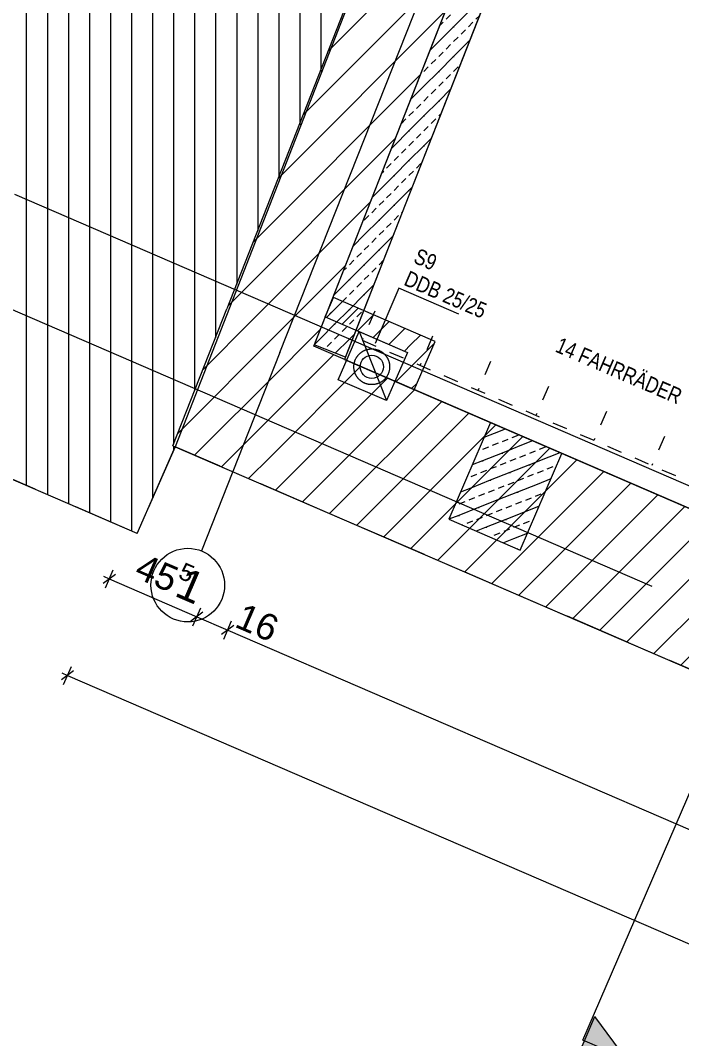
# Model space of a CAD drawing. Header units: millimetres. Extents: x 12535256 to 12566104, y 356204449 to 356234587.
# Drawn here: x 12538370 to 12541513, y 356211171 to 356216012 of the extents above; entities that cross this region are included whole.
import ezdxf
from ezdxf.enums import TextEntityAlignment as Align

# ---------------------------------------------------------------- set-up
doc = ezdxf.new("R2010")
doc.units = ezdxf.units.MM
doc.header["$MEASUREMENT"] = 0
doc.set_wipeout_variables(frame=1)
for name, pattern in [('Dashed', [211.666667, 105.833333, -105.833333]), ('Dashed Long', [529.166651, 317.499995, -211.666656]), ('Dashed Small', [141.111111, 70.555556, -70.555556]), ('Dot & Dashed', [6702.78, 3527.78, -1763.89, 0, -1411.11]), ('fein_strichliert', [4000, 1000, -2000, 1000, 0]), ('Wipeout_Contour', [1000, 0, -1000])]:
    doc.linetypes.add(name, pattern=pattern)
for name, color, linetype in [('New_010 Aussenwände', 7, 'Continuous'), ('New_035 Decken', 7, 'Continuous'), ('New_080 Raumdefinitionen', 7, 'Continuous'), ('New_110 Bemassungen Ausführung', 7, 'Continuous'), ('New_255 Plangrafiken', 7, 'Continuous'), ('New_290 Raster _ Achsen', 7, 'Continuous'), ('New_Archicad Door Markers', 7, 'Continuous'), ('New_Archicad Doors', 7, 'Continuous')]:
    doc.layers.add(name, color=color, linetype=linetype)
for name, color, linetype, lineweight in [('New_010 Aussenwände_Pen_No__1', 7, 'Continuous', 13), ('New_010 Aussenwände_Pen_No__96', 8, 'Continuous', 13), ('New_035 Decken_Pen_No__1', 7, 'Continuous', 13), ('New_110 Bemassungen Ausführung_Pen_No__1', 7, 'Continuous', 13), ('New_160 Beschriftungen Ausführung_Pen_No__1', 7, 'Continuous', 13), ('New_160 Beschriftungen Ausführung_Pen_No__39', 8, 'Continuous', 13), ('New_255 Plangrafiken_Pen_No__1', 7, 'Continuous', 13), ('New_255 Plangrafiken_Pen_No__21', 1, 'Continuous', 13), ('New_255 Plangrafiken_Pen_No__39', 8, 'Continuous', 13), ('New_290 Raster _ Achsen_Pen_No__1', 7, 'Continuous', 13), ('New_290 Raster _ Achsen_Pen_No__108', 7, 'Continuous', 13), ('New_Archicad Door Markers_Pen_No__1', 7, 'Continuous', 13), ('New_Archicad Door Markers_Pen_No__7', 7, 'Continuous', 70), ('New_Archicad Doors_Pen_No__1', 7, 'Continuous', 13), ('New_HKLS1_Pen_No__21', 1, 'Continuous', 13)]:
    doc.layers.add(name, color=color, linetype=linetype, lineweight=lineweight)
doc.styles.add('GENERATED_STYLE_1', font='arial.ttf')
doc.styles.add('GENERATED_STYLE_2', font='arial.ttf', dxfattribs={"width": 0.8})
doc.dimstyles.new('GENERATED_STYLE__1', dxfattribs={"dimtxt": 125, "dimasz": 47.5, "dimexe": 0.18, "dimexo": 2, "dimgap": 0, "dimtad": 1, "dimlfac": 0.001, "dimzin": 0, "dimdsep": 46, "dimtxsty": 'GENERATED_STYLE_1', "dimblk": 'ARROWHEAD_2', "dimblk1": 'ARROWHEAD_2', "dimblk2": 'ARROWHEAD_2', "dimcen": 0.09, "dimclrd": 7, "dimclre": 7, "dimclrt": 7, "dimadec": 0, "dimazin": 0, "dimtfac": 1, "dimtdec": 4, "dimtmove": 0, "dimatfit": 3, "dimfxl": 1, "dimtolj": 1, "dimtzin": 0, "dimarcsym": 0})
pattern_1 = [(45, (12240439.16, 356160438.36), (-91.92388, 91.92388), [])]
pattern_2 = [(45, (12240439.16, 356160438.36), (-63.639609, 63.639609), [])]
pattern_3 = [(45, (12240439.16, 356160438.356), (-53.033009, 53.033009), [])]

# ---------------------------------------------------------------- blocks, each defined once
blk = doc.blocks.new('*X23', base_point=(12240439.2, 356160438.4))
at = {"layer": 'New_255 Plangrafiken_Pen_No__39', "color": 8, "linetype": 'Continuous', "lineweight": 13}
for p, q in [((12538398.2, 356216183.6), (12538398.2, 356215933.6)), ((12538398.2, 356216183.6), (12538398.2, 356215933.6)), ((12538498.2, 356216183.6), (12538498.2, 356215933.6)), ((12538498.2, 356216183.6), (12538498.2, 356215933.6)), ((12538598.2, 356216183.6), (12538598.2, 356215933.6)), ((12538598.2, 356216183.6), (12538598.2, 356215933.6)), ((12538698.2, 356216183.6), (12538698.2, 356215933.6)), ((12538698.2, 356216183.6), (12538698.2, 356215933.6)), ((12538798.2, 356216183.6), (12538798.2, 356215933.6)), ((12538798.2, 356216183.6), (12538798.2, 356215933.6)), ((12538898.2, 356216183.6), (12538898.2, 356215933.6)), ((12538898.2, 356216183.6), (12538898.2, 356215933.6)), ((12538998.2, 356216183.6), (12538998.2, 356215933.6)), ((12538998.2, 356216183.6), (12538998.2, 356215933.6)), ((12539098.2, 356216183.6), (12539098.2, 356215933.6)), ((12539098.2, 356216183.6), (12539098.2, 356215933.6)), ((12539198.2, 356216183.6), (12539198.2, 356215933.6)), ((12539198.2, 356216183.6), (12539198.2, 356215933.6)), ((12539298.2, 356216183.6), (12539298.2, 356215933.6)), ((12539298.2, 356216183.6), (12539298.2, 356215933.6)), ((12539398.2, 356216183.6), (12539398.2, 356215933.6)), ((12539398.2, 356216183.6), (12539398.2, 356215933.6)), ((12539498.2, 356216183.6), (12539498.2, 356215933.6)), ((12539498.2, 356216183.6), (12539498.2, 356215933.6)), ((12539598.2, 356216183.6), (12539598.2, 356215933.6)), ((12539598.2, 356216183.6), (12539598.2, 356215933.6)), ((12539698.2, 356216183.6), (12539698.2, 356215933.6)), ((12539698.2, 356216183.6), (12539698.2, 356215933.6)), ((12539798.2, 356216183.6), (12539798.2, 356215933.6)), ((12539798.2, 356216183.6), (12539798.2, 356215933.6)), ((12538398.2, 356215933.6), (12538398.2, 356215683.6)), ((12538398.2, 356215933.6), (12538398.2, 356215683.6)), ((12538498.2, 356215933.6), (12538498.2, 356215683.6)), ((12538498.2, 356215933.6), (12538498.2, 356215683.6)), ((12538598.2, 356215933.6), (12538598.2, 356215683.6)), ((12538598.2, 356215933.6), (12538598.2, 356215683.6)), ((12538698.2, 356215933.6), (12538698.2, 356215683.6)), ((12538698.2, 356215933.6), (12538698.2, 356215683.6)), ((12538798.2, 356215933.6), (12538798.2, 356215683.6)), ((12538798.2, 356215933.6), (12538798.2, 356215683.6)), ((12538898.2, 356215933.6), (12538898.2, 356215683.6)), ((12538898.2, 356215933.6), (12538898.2, 356215683.6)), ((12538998.2, 356215933.6), (12538998.2, 356215683.6)), ((12538998.2, 356215933.6), (12538998.2, 356215683.6)), ((12539098.2, 356215933.6), (12539098.2, 356215683.6)), ((12539098.2, 356215933.6), (12539098.2, 356215683.6)), ((12539198.2, 356215933.6), (12539198.2, 356215683.6)), ((12539198.2, 356215933.6), (12539198.2, 356215683.6)), ((12539298.2, 356215933.6), (12539298.2, 356215683.6)), ((12539298.2, 356215933.6), (12539298.2, 356215683.6)), ((12539398.2, 356215933.6), (12539398.2, 356215683.6)), ((12539398.2, 356215933.6), (12539398.2, 356215683.6)), ((12539498.2, 356215933.6), (12539498.2, 356215683.6)), ((12539498.2, 356215933.6), (12539498.2, 356215683.6)), ((12539598.2, 356215933.6), (12539598.2, 356215683.6)), ((12539598.2, 356215933.6), (12539598.2, 356215683.6)), ((12539698.2, 356215933.6), (12539698.2, 356215683.6)), ((12539698.2, 356215933.6), (12539698.2, 356215683.6)), ((12539798.2, 356215933.6), (12539798.2, 356215768.6)), ((12539798.2, 356215933.6), (12539798.2, 356215768.6)), ((12538398.2, 356215683.6), (12538398.2, 356215433.6)), ((12538398.2, 356215683.6), (12538398.2, 356215433.6)), ((12538498.2, 356215683.6), (12538498.2, 356215433.6)), ((12538498.2, 356215683.6), (12538498.2, 356215433.6)), ((12538598.2, 356215683.6), (12538598.2, 356215433.6)), ((12538598.2, 356215683.6), (12538598.2, 356215433.6)), ((12538698.2, 356215683.6), (12538698.2, 356215433.6)), ((12538698.2, 356215683.6), (12538698.2, 356215433.6)), ((12538798.2, 356215683.6), (12538798.2, 356215433.6)), ((12538798.2, 356215683.6), (12538798.2, 356215433.6)), ((12538898.2, 356215683.6), (12538898.2, 356215433.6)), ((12538898.2, 356215683.6), (12538898.2, 356215433.6)), ((12538998.2, 356215683.6), (12538998.2, 356215433.6)), ((12538998.2, 356215683.6), (12538998.2, 356215433.6)), ((12539098.2, 356215683.6), (12539098.2, 356215433.6)), ((12539098.2, 356215683.6), (12539098.2, 356215433.6)), ((12539198.2, 356215683.6), (12539198.2, 356215433.6)), ((12539198.2, 356215683.6), (12539198.2, 356215433.6)), ((12539298.2, 356215683.6), (12539298.2, 356215433.6)), ((12539298.2, 356215683.6), (12539298.2, 356215433.6)), ((12539398.2, 356215683.6), (12539398.2, 356215433.6)), ((12539398.2, 356215683.6), (12539398.2, 356215433.6)), ((12539498.2, 356215683.6), (12539498.2, 356215433.6)), ((12539498.2, 356215683.6), (12539498.2, 356215433.6)), ((12539598.2, 356215683.6), (12539598.2, 356215433.6)), ((12539598.2, 356215683.6), (12539598.2, 356215433.6)), ((12539698.2, 356215683.6), (12539698.2, 356215515.6)), ((12539698.2, 356215683.6), (12539698.2, 356215515.6)), ((12538398.2, 356215433.6), (12538398.2, 356215183.6)), ((12538398.2, 356215433.6), (12538398.2, 356215183.6)), ((12538498.2, 356215433.6), (12538498.2, 356215183.6)), ((12538498.2, 356215433.6), (12538498.2, 356215183.6)), ((12538598.2, 356215433.6), (12538598.2, 356215183.6)), ((12538598.2, 356215433.6), (12538598.2, 356215183.6)), ((12538698.2, 356215433.6), (12538698.2, 356215183.6)), ((12538698.2, 356215433.6), (12538698.2, 356215183.6)), ((12538798.2, 356215433.6), (12538798.2, 356215183.6)), ((12538798.2, 356215433.6), (12538798.2, 356215183.6)), ((12538898.2, 356215433.6), (12538898.2, 356215183.6)), ((12538898.2, 356215433.6), (12538898.2, 356215183.6)), ((12538998.2, 356215433.6), (12538998.2, 356215183.6)), ((12538998.2, 356215433.6), (12538998.2, 356215183.6)), ((12539098.2, 356215433.6), (12539098.2, 356215183.6)), ((12539098.2, 356215433.6), (12539098.2, 356215183.6)), ((12539198.2, 356215433.6), (12539198.2, 356215183.6)), ((12539198.2, 356215433.6), (12539198.2, 356215183.6)), ((12539298.2, 356215433.6), (12539298.2, 356215183.6)), ((12539298.2, 356215433.6), (12539298.2, 356215183.6)), ((12539398.2, 356215433.6), (12539398.2, 356215183.6)), ((12539398.2, 356215433.6), (12539398.2, 356215183.6)), ((12539498.2, 356215433.6), (12539498.2, 356215183.6)), ((12539498.2, 356215433.6), (12539498.2, 356215183.6)), ((12539598.2, 356215433.6), (12539598.2, 356215262.5)), ((12539598.2, 356215433.6), (12539598.2, 356215262.5)), ((12538398.2, 356215183.6), (12538398.2, 356214933.6)), ((12538398.2, 356215183.6), (12538398.2, 356214933.6)), ((12538498.2, 356215183.6), (12538498.2, 356214933.6)), ((12538498.2, 356215183.6), (12538498.2, 356214933.6)), ((12538598.2, 356215183.6), (12538598.2, 356214933.6)), ((12538598.2, 356215183.6), (12538598.2, 356214933.6)), ((12538698.2, 356215183.6), (12538698.2, 356214933.6)), ((12538698.2, 356215183.6), (12538698.2, 356214933.6)), ((12538798.2, 356215183.6), (12538798.2, 356214933.6)), ((12538798.2, 356215183.6), (12538798.2, 356214933.6)), ((12538898.2, 356215183.6), (12538898.2, 356214933.6)), ((12538898.2, 356215183.6), (12538898.2, 356214933.6)), ((12538998.2, 356215183.6), (12538998.2, 356214933.6)), ((12538998.2, 356215183.6), (12538998.2, 356214933.6)), ((12539098.2, 356215183.6), (12539098.2, 356214933.6)), ((12539098.2, 356215183.6), (12539098.2, 356214933.6)), ((12539198.2, 356215183.6), (12539198.2, 356214933.6)), ((12539198.2, 356215183.6), (12539198.2, 356214933.6)), ((12539298.2, 356215183.6), (12539298.2, 356214933.6)), ((12539298.2, 356215183.6), (12539298.2, 356214933.6)), ((12539398.2, 356215183.6), (12539398.2, 356214933.6)), ((12539398.2, 356215183.6), (12539398.2, 356214933.6)), ((12539498.2, 356215183.6), (12539498.2, 356215009.5)), ((12539498.2, 356215183.6), (12539498.2, 356215009.5)), ((12538398.2, 356214933.6), (12538398.2, 356214683.6)), ((12538398.2, 356214933.6), (12538398.2, 356214683.6)), ((12538498.2, 356214933.6), (12538498.2, 356214683.6)), ((12538498.2, 356214933.6), (12538498.2, 356214683.6)), ((12538598.2, 356214933.6), (12538598.2, 356214683.6)), ((12538598.2, 356214933.6), (12538598.2, 356214683.6)), ((12538698.2, 356214933.6), (12538698.2, 356214683.6)), ((12538698.2, 356214933.6), (12538698.2, 356214683.6)), ((12538798.2, 356214933.6), (12538798.2, 356214683.6)), ((12538798.2, 356214933.6), (12538798.2, 356214683.6)), ((12538898.2, 356214933.6), (12538898.2, 356214683.6)), ((12538898.2, 356214933.6), (12538898.2, 356214683.6)), ((12538998.2, 356214933.6), (12538998.2, 356214683.6)), ((12538998.2, 356214933.6), (12538998.2, 356214683.6)), ((12539098.2, 356214933.6), (12539098.2, 356214683.6)), ((12539098.2, 356214933.6), (12539098.2, 356214683.6)), ((12539198.2, 356214933.6), (12539198.2, 356214683.6)), ((12539198.2, 356214933.6), (12539198.2, 356214683.6)), ((12539298.2, 356214933.6), (12539298.2, 356214683.6)), ((12539298.2, 356214933.6), (12539298.2, 356214683.6)), ((12539398.2, 356214933.6), (12539398.2, 356214756.4)), ((12539398.2, 356214933.6), (12539398.2, 356214756.4)), ((12538398.2, 356214683.6), (12538398.2, 356214433.6)), ((12538398.2, 356214683.6), (12538398.2, 356214433.6)), ((12538498.2, 356214683.6), (12538498.2, 356214433.6)), ((12538498.2, 356214683.6), (12538498.2, 356214433.6)), ((12538598.2, 356214683.6), (12538598.2, 356214433.6)), ((12538598.2, 356214683.6), (12538598.2, 356214433.6)), ((12538698.2, 356214683.6), (12538698.2, 356214433.6)), ((12538698.2, 356214683.6), (12538698.2, 356214433.6)), ((12538798.2, 356214683.6), (12538798.2, 356214433.6)), ((12538798.2, 356214683.6), (12538798.2, 356214433.6)), ((12538898.2, 356214683.6), (12538898.2, 356214433.6)), ((12538898.2, 356214683.6), (12538898.2, 356214433.6)), ((12538998.2, 356214683.6), (12538998.2, 356214433.6)), ((12538998.2, 356214683.6), (12538998.2, 356214433.6)), ((12539098.2, 356214683.6), (12539098.2, 356214433.6)), ((12539098.2, 356214683.6), (12539098.2, 356214433.6)), ((12539198.2, 356214683.6), (12539198.2, 356214433.6)), ((12539198.2, 356214683.6), (12539198.2, 356214433.6)), ((12539298.2, 356214683.6), (12539298.2, 356214503.4)), ((12539298.2, 356214683.6), (12539298.2, 356214503.4)), ((12538398.2, 356214433.6), (12538398.2, 356214183.6)), ((12538398.2, 356214433.6), (12538398.2, 356214183.6)), ((12538498.2, 356214433.6), (12538498.2, 356214183.6)), ((12538498.2, 356214433.6), (12538498.2, 356214183.6)), ((12538598.2, 356214433.6), (12538598.2, 356214183.6)), ((12538598.2, 356214433.6), (12538598.2, 356214183.6)), ((12538698.2, 356214433.6), (12538698.2, 356214183.6)), ((12538698.2, 356214433.6), (12538698.2, 356214183.6)), ((12538798.2, 356214433.6), (12538798.2, 356214183.6)), ((12538798.2, 356214433.6), (12538798.2, 356214183.6)), ((12538898.2, 356214433.6), (12538898.2, 356214183.6)), ((12538898.2, 356214433.6), (12538898.2, 356214183.6)), ((12538998.2, 356214433.6), (12538998.2, 356214183.6)), ((12538998.2, 356214433.6), (12538998.2, 356214183.6)), ((12539098.2, 356214433.6), (12539098.2, 356214183.6)), ((12539098.2, 356214433.6), (12539098.2, 356214183.6)), ((12539198.2, 356214433.6), (12539198.2, 356214250.3)), ((12539198.2, 356214433.6), (12539198.2, 356214250.3)), ((12538398.2, 356214183.6), (12538398.2, 356213933.6)), ((12538398.2, 356214183.6), (12538398.2, 356213933.6)), ((12538498.2, 356214183.6), (12538498.2, 356213933.6)), ((12538498.2, 356214183.6), (12538498.2, 356213933.6)), ((12538598.2, 356214183.6), (12538598.2, 356213933.6)), ((12538598.2, 356214183.6), (12538598.2, 356213933.6)), ((12538698.2, 356214183.6), (12538698.2, 356213933.6)), ((12538698.2, 356214183.6), (12538698.2, 356213933.6)), ((12538798.2, 356214183.6), (12538798.2, 356213933.6)), ((12538798.2, 356214183.6), (12538798.2, 356213933.6)), ((12538898.2, 356214183.6), (12538898.2, 356213933.6)), ((12538898.2, 356214183.6), (12538898.2, 356213933.6)), ((12538998.2, 356214183.6), (12538998.2, 356213933.6)), ((12538998.2, 356214183.6), (12538998.2, 356213933.6)), ((12539098.2, 356214183.6), (12539098.2, 356213997.3)), ((12539098.2, 356214183.6), (12539098.2, 356213997.3)), ((12539098.2, 356213987.8), (12539098.2, 356213968.5)), ((12539098.2, 356213987.8), (12539098.2, 356213968.5)), ((12538398.2, 356213933.6), (12538398.2, 356213800.3)), ((12538398.2, 356213933.6), (12538398.2, 356213800.3)), ((12538498.2, 356213933.6), (12538498.2, 356213757.2)), ((12538498.2, 356213933.6), (12538498.2, 356213757.2)), ((12538598.2, 356213933.6), (12538598.2, 356213714.1)), ((12538598.2, 356213933.6), (12538598.2, 356213714.1)), ((12538698.2, 356213933.6), (12538698.2, 356213683.6)), ((12538698.2, 356213933.6), (12538698.2, 356213683.6)), ((12538798.2, 356213933.6), (12538798.2, 356213683.6)), ((12538798.2, 356213933.6), (12538798.2, 356213683.6)), ((12538898.2, 356213933.6), (12538898.2, 356213683.6)), ((12538898.2, 356213933.6), (12538898.2, 356213683.6)), ((12538998.2, 356213933.6), (12538998.2, 356213739.9)), ((12538998.2, 356213933.6), (12538998.2, 356213739.9)), ((12538698.2, 356213683.6), (12538698.2, 356213670.9)), ((12538698.2, 356213683.6), (12538698.2, 356213670.9)), ((12538798.2, 356213683.6), (12538798.2, 356213627.8)), ((12538798.2, 356213683.6), (12538798.2, 356213627.8)), ((12538898.2, 356213683.6), (12538898.2, 356213584.7)), ((12538898.2, 356213683.6), (12538898.2, 356213584.7))]:
    blk.add_line(p, q, dxfattribs=at)
blk = doc.blocks.new('Fill_3', base_point=(12240439.2, 356160438.4))
at = {"layer": 'New_255 Plangrafiken_Pen_No__39', "color": 8, "linetype": 'Continuous', "lineweight": 13}
blk.add_blockref('*X23', (12240439.2, 356160438.4), dxfattribs=at)
blk = doc.blocks.new('Wall_1', base_point=(12539764.3, 356214462.5))
at = {"layer": 'New_010 Aussenwände_Pen_No__96', "linetype": 'Continuous', "lineweight": 13}
h = blk.add_hatch(dxfattribs=at)
h.set_pattern_fill('COMMON_BRICK', color=8, style=0, pattern_type=2)
h.set_pattern_definition(pattern_1)
h.paths.add_polyline_path([(12539351, 356214641.1), (12539095, 356213989.1), (12539764.3, 356214462.5)])
h = blk.add_hatch(dxfattribs=at)
h.set_pattern_fill('COMMON_BRICK', color=8, style=0, pattern_type=2)
h.set_pattern_definition(pattern_1)
h.paths.add_polyline_path([(12539764.3, 356214462.5), (12539095, 356213989.1), (12539508.3, 356213810.6)])
h = blk.add_hatch(dxfattribs=at)
h.set_pattern_fill('COMMON_BRICK', color=8, style=0, pattern_type=2)
h.set_pattern_definition(pattern_1)
h.paths.add_polyline_path([(12539508.3, 356213810.6), (12557344.9, 356206105.5), (12557217.8, 356206922.9), (12539764.3, 356214462.5)])
at = {"layer": 'New_010 Aussenwände_Pen_No__1', "color": 7, "linetype": 'Continuous', "lineweight": 13, "flags": 128}
for points in [[(12539095, 356213989.1), (12539351, 356214641.1)], [(12545042.8, 356212182.3), (12539764.3, 356214462.5)], [(12539095, 356213989.1), (12557833, 356205894.6)]]:
    blk.add_lwpolyline(points, dxfattribs=at)
blk = doc.blocks.new('Slab_1', base_point=(12539105.3, 356213984.7))
at = {"layer": 'New_035 Decken_Pen_No__1', "color": 7, "linetype": 'Continuous', "lineweight": 13, "flags": 128}
blk.add_lwpolyline([(12539105.3, 356213984.7), (12549451.8, 356209515.2), (12551938.1, 356215296.2), (12545890, 356217911), (12546028.8, 356218232.3), (12543839.4, 356219178.1), (12542085.2, 356219935.4), (12541520.1, 356220164.9)], close=True, dxfattribs=at)
blk = doc.blocks.new('Wall_3', base_point=(12540604.3, 356214099.7))
at = {"layer": 'New_010 Aussenwände', "linetype": 'Continuous', "lineweight": 0, "true_color": 0x000000}
h = blk.add_hatch(dxfattribs=at)
h.set_pattern_fill('BETON_BEWEHRT_SN46', color=18, style=0, pattern_type=2)
h.set_pattern_definition([(201.636458, (12240439.16, 356160438.36), (-36.87161, 92.954206), [30, -20]), (201.636458, (12240457.59, 356160391.88), (-36.87161, 92.954206), [100, 0])])
h.paths.add_polyline_path([(12540406, 356213640.7), (12540745.7, 356213493.9), (12540944, 356213952.9), (12540604.3, 356214099.7)])
at = {"layer": 'New_010 Aussenwände_Pen_No__1', "color": 7, "linetype": 'Continuous', "lineweight": 13, "flags": 128}
for points in [[(12540604.3, 356214099.7), (12540406, 356213640.7)], [(12540944, 356213952.9), (12540604.3, 356214099.7)], [(12540745.7, 356213493.9), (12540944, 356213952.9)], [(12540406, 356213640.7), (12540745.7, 356213493.9)]]:
    blk.add_lwpolyline(points, dxfattribs=at)
blk = doc.blocks.new('Wall_11', base_point=(12539764.3, 356214462.5))
at = {"layer": 'New_010 Aussenwände_Pen_No__96', "linetype": 'Continuous', "lineweight": 13}
h = blk.add_hatch(dxfattribs=at)
h.set_pattern_fill('COMMON_BRICK', color=8, style=0, pattern_type=2)
h.set_pattern_definition(pattern_1)
h.paths.add_polyline_path([(12539764.3, 356214462.5), (12541938.5, 356219999.3), (12541520.1, 356220164.9), (12539351, 356214641.1)])
at = {"layer": 'New_010 Aussenwände_Pen_No__1', "color": 7, "linetype": 'Continuous', "lineweight": 13, "flags": 128}
for points in [[(12541520.1, 356220164.9), (12539351, 356214641.1)], [(12539764.3, 356214462.5), (12541938.5, 356219999.3)]]:
    blk.add_lwpolyline(points, dxfattribs=at)
blk = doc.blocks.new('T Marker 10[2]', base_point=(12545874.9, 356216125.7))
at = {"layer": 'New_Archicad Door Markers_Pen_No__1', "color": 7, "linetype": 'Continuous', "lineweight": 13}
blk.add_line((12545537.8, 356215345.4), (12545874.9, 356216125.7), dxfattribs=at)
at = {"layer": 'New_Archicad Door Markers_Pen_No__7', "color": 7, "lineweight": 70, "style": 'GENERATED_STYLE_1'}
for tag, p in [('AC_WIDO_A_SIZE', (12545642.3, 356215659.6)), ('AC_WIDO_B_SIZE', (12545825.9, 356215562.5))]:
    blk.add_attdef(tag, text='', height=100, rotation=66.6365, dxfattribs=at).set_placement(p, align=Align.BOTTOM_LEFT)
blk = doc.blocks.new('Zargentür_1_Fl 10[2]', base_point=(12240439.2, 356160438.4))
at = {"layer": 'New_Archicad Doors_Pen_No__1', "color": 7, "linetype": 'Continuous', "lineweight": 13}
for p, q in [((12545379.1, 356216339.8), (12545385.1, 356216353.6)), ((12545385.1, 356216353.6), (12545449.3, 356216325.8)), ((12545365.6, 356216182.3), (12545425, 356216320)), ((12545425, 356216320), (12545379.1, 356216339.8)), ((12545461.8, 356216304.1), (12545410.2, 356216184.8)), ((12545449.3, 356216325.8), (12545443.4, 356216312)), ((12545443.4, 356216312), (12545461.8, 356216304.1)), ((12545313.7, 356216188.3), (12545319.7, 356216202.1)), ((12545319.7, 356216202.1), (12545365.6, 356216182.3)), ((12545378, 356216160.6), (12545313.7, 356216188.3)), ((12545376, 356216156), (12545391.8, 356216192.7)), ((12546238.9, 356215783.2), (12545376, 356216156)), ((12545391.8, 356216192.7), (12545378, 356216160.6)), ((12545410.2, 356216184.8), (12545391.8, 356216192.7)), ((12545391.8, 356216192.7), (12546254.8, 356215819.9)), ((12546236.4, 356215827.9), (12546288, 356215947.2)), ((12546324.7, 356215931.3), (12546265.2, 356215793.6)), ((12546288, 356215947.2), (12546306.3, 356215939.3)), ((12546306.3, 356215939.3), (12546312.3, 356215953)), ((12546312.3, 356215953), (12546376.5, 356215925.3)), ((12546370.6, 356215911.5), (12546324.7, 356215931.3)), ((12546376.5, 356215925.3), (12546370.6, 356215911.5)), ((12546254.8, 356215819.9), (12546236.4, 356215827.9)), ((12546254.8, 356215819.9), (12546238.9, 356215783.2)), ((12546240.9, 356215787.8), (12546254.8, 356215819.9)), ((12546238.9, 356215783.2), (12545866.1, 356214920.3)), ((12546305.1, 356215760), (12546240.9, 356215787.8)), ((12546265.2, 356215793.6), (12546311.1, 356215773.8)), ((12546311.1, 356215773.8), (12546305.1, 356215760))]:
    blk.add_line(p, q, dxfattribs=at)
at = {"layer": 'New_Archicad Doors_Pen_No__1', "color": 7, "linetype": 'Dashed', "lineweight": 13}
blk.add_line((12545425, 356216320), (12546324.7, 356215931.3), dxfattribs=at)
at = {"layer": 'New_Archicad Doors_Pen_No__1', "color": 7, "linetype": 'Continuous', "lineweight": 13}
blk.add_arc((12546238.9, 356215783.2), 940, 156.6365, 246.6365, dxfattribs=at)
at = {"layer": 'New_Archicad Door Markers', "color": 7, "lineweight": 13}
blk.add_blockref('T Marker 10[2]', (12545874.9, 356216125.7), dxfattribs=at).add_auto_attribs({'AC_WIDO_A_SIZE': '90', 'AC_WIDO_B_SIZE': '2,00'})
blk = doc.blocks.new('Wall_49', base_point=(12541205.9, 356218142.6))
at = {"layer": 'New_010 Aussenwände_Pen_No__1', "color": 7, "linetype": 'Continuous', "lineweight": 13, "flags": 128}
blk.add_lwpolyline([(12547040.8, 356215622), (12546747, 356215748.9)], dxfattribs=at)
at = {"color": 254, "linetype": 'Wipeout_Contour', "lineweight": 0, "ltscale": 1425755077.982369}
blk.add_wipeout([(12541208.9, 356218141.3), (12541205.9, 356218142.6), (12541146.4, 356218004.9), (12541154, 356218001.6)], dxfattribs=at).dxf.layer = 'New_010 Aussenwände'
at = {"color": 254, "linetype": 'Wipeout_Contour', "lineweight": 0, "ltscale": 1425751615.439188}
blk.add_wipeout([(12545425, 356216320), (12541355.8, 356218077.8), (12541301, 356217938.1), (12545365.6, 356216182.3)], dxfattribs=at).dxf.layer = 'New_010 Aussenwände'
at = {"color": 254, "linetype": 'Wipeout_Contour', "lineweight": 0, "ltscale": 1425746737.595134}
blk.add_wipeout([(12546609.3, 356215808.4), (12546324.7, 356215931.3), (12546265.2, 356215793.6), (12546549.8, 356215670.7)], dxfattribs=at).dxf.layer = 'New_010 Aussenwände'
at = {"layer": 'New_010 Aussenwände', "linetype": 'Continuous', "lineweight": 0, "true_color": 0x000000}
h = blk.add_hatch(dxfattribs=at)
h.set_pattern_fill('THERMAL_BLOCK', color=18, style=0, pattern_type=2)
h.set_pattern_definition(pattern_2)
h.paths.add_polyline_path([(12541208.9, 356218141.3), (12541205.9, 356218142.6), (12541146.4, 356218004.9), (12541154, 356218001.6)])
h = blk.add_hatch(dxfattribs=at)
h.set_pattern_fill('THERMAL_BLOCK', color=18, style=0, pattern_type=2)
h.set_pattern_definition(pattern_2)
h.paths.add_polyline_path([(12545425, 356216320), (12541355.8, 356218077.8), (12541301, 356217938.1), (12545365.6, 356216182.3)])
h = blk.add_hatch(dxfattribs=at)
h.set_pattern_fill('THERMAL_BLOCK', color=18, style=0, pattern_type=2)
h.set_pattern_definition(pattern_2)
h.paths.add_polyline_path([(12546609.3, 356215808.4), (12546324.7, 356215931.3), (12546265.2, 356215793.6), (12546549.8, 356215670.7)])
at = {"layer": 'New_010 Aussenwände_Pen_No__1', "color": 7, "linetype": 'Continuous', "lineweight": 13}
for p, q in [((12541154, 356218001.6), (12541208.9, 356218141.3)), ((12541355.8, 356218077.8), (12541301, 356217938.1)), ((12545365.6, 356216182.3), (12545425, 356216320)), ((12546324.7, 356215931.3), (12546265.2, 356215793.6)), ((12546549.8, 356215670.7), (12546609.3, 356215808.4))]:
    blk.add_line(p, q, dxfattribs=at)
at = {"layer": 'New_010 Aussenwände_Pen_No__1', "color": 7, "linetype": 'Continuous', "lineweight": 13, "flags": 128}
for points in [[(12541205.9, 356218142.6), (12541146.4, 356218004.9)], [(12541208.9, 356218141.3), (12541205.9, 356218142.6)], [(12545425, 356216320), (12541355.8, 356218077.8)], [(12541146.4, 356218004.9), (12541154, 356218001.6)], [(12541301, 356217938.1), (12545365.6, 356216182.3)], [(12546609.3, 356215808.4), (12546324.7, 356215931.3)], [(12546265.2, 356215793.6), (12546549.8, 356215670.7)]]:
    blk.add_lwpolyline(points, dxfattribs=at)
at = {"layer": 'New_Archicad Doors', "color": 7, "linetype": 'Continuous', "lineweight": 13}
blk.add_blockref('Zargentür_1_Fl 10[2]', (12240439.2, 356160438.4), dxfattribs=at)
blk = doc.blocks.new('Wall_84', base_point=(12541545.7, 356218999))
at = {"layer": 'New_010 Aussenwände', "linetype": 'Continuous', "lineweight": 0, "true_color": 0x000000}
h = blk.add_hatch(dxfattribs=at)
h.set_pattern_fill('BETON_BEWEHRT_SN46', color=18, style=0, pattern_type=2)
h.set_pattern_definition([(45, (12240439.16, 356160438.36), (-70.710678, 70.710678), [30, -20]), (45, (12240403.8, 356160473.71), (-70.710678, 70.710678), [100, 0])])
h.paths.add_polyline_path([(12541545.7, 356218999), (12539766.8, 356214468.8), (12539915.7, 356214410.3), (12541694.6, 356218940.5)])
at = {"layer": 'New_010 Aussenwände_Pen_No__1', "color": 7, "linetype": 'Continuous', "lineweight": 13, "flags": 128}
for points in [[(12541545.7, 356218999), (12539766.8, 356214468.8)], [(12541694.6, 356218940.5), (12541545.7, 356218999)], [(12539915.7, 356214410.3), (12541694.6, 356218940.5)], [(12539915.7, 356214410.3), (12539766.8, 356214468.8)]]:
    blk.add_lwpolyline(points, dxfattribs=at)
blk = doc.blocks.new('Wall_101', base_point=(12540209.6, 356214433.6))
at = {"layer": 'New_010 Aussenwände', "linetype": 'Continuous', "lineweight": 0, "true_color": 0x000000}
h = blk.add_hatch(dxfattribs=at)
h.set_pattern_fill('BACKSTEIN', color=18, style=0, pattern_type=2)
h.set_pattern_definition(pattern_3)
h.paths.add_polyline_path([(12540249.2, 356214525.4), (12540209.6, 356214433.6), (12540341, 356214485.7)])
h = blk.add_hatch(dxfattribs=at)
h.set_pattern_fill('BACKSTEIN', color=18, style=0, pattern_type=2)
h.set_pattern_definition(pattern_3)
h.paths.add_polyline_path([(12540209.6, 356214433.6), (12540301.4, 356214393.9), (12540341, 356214485.7)])
h = blk.add_hatch(dxfattribs=at)
h.set_pattern_fill('BACKSTEIN', color=18, style=0, pattern_type=2)
h.set_pattern_definition(pattern_3)
h.paths.add_polyline_path([(12540209.6, 356214433.6), (12540150.1, 356214295.9), (12540241.9, 356214256.2), (12540301.4, 356214393.9)])
at = {"layer": 'New_010 Aussenwände_Pen_No__1', "color": 7, "linetype": 'Continuous', "lineweight": 13, "flags": 128}
for points in [[(12540341, 356214485.7), (12540249.2, 356214525.4)], [(12540241.9, 356214256.2), (12540341, 356214485.7)], [(12540209.6, 356214433.6), (12540150.1, 356214295.9)], [(12540241.9, 356214256.2), (12540150.1, 356214295.9)]]:
    blk.add_lwpolyline(points, dxfattribs=at)
blk = doc.blocks.new('Wall_102', base_point=(12540209.6, 356214433.6))
at = {"layer": 'New_010 Aussenwände', "linetype": 'Continuous', "lineweight": 0, "true_color": 0x000000}
h = blk.add_hatch(dxfattribs=at)
h.set_pattern_fill('BACKSTEIN', color=18, style=0, pattern_type=2)
h.set_pattern_definition(pattern_3)
h.paths.add_polyline_path([(12540249.2, 356214525.4), (12539858.7, 356214694.1), (12539819.1, 356214602.3), (12540209.6, 356214433.6)])
at = {"layer": 'New_010 Aussenwände_Pen_No__1', "color": 7, "linetype": 'Continuous', "lineweight": 13, "flags": 128}
for points in [[(12539819.1, 356214602.3), (12539858.7, 356214694.1)], [(12540249.2, 356214525.4), (12539858.7, 356214694.1)], [(12539819.1, 356214602.3), (12540209.6, 356214433.6)]]:
    blk.add_lwpolyline(points, dxfattribs=at)
blk = doc.blocks.new('Standard grid marker[42]', base_point=(12537215.3, 356215118.3))
at = {"layer": 'New_290 Raster _ Achsen_Pen_No__108', "color": 7, "linetype": 'Dot & Dashed', "lineweight": 13}
blk.add_line((12538133.3, 356214721.8), (12559136.8, 356205648.6), dxfattribs=at)
at = {"layer": 'New_290 Raster _ Achsen_Pen_No__108', "color": 7, "lineweight": 13, "style": 'GENERATED_STYLE_1'}
for tag, p in [('AC_MarkerText_1_0', (12537098, 356215253.8)), ('AC_MarkerText_1_1', (12560258.8, 356205248.7))]:
    blk.add_attdef(tag, text='', height=150, rotation=336.6365, dxfattribs=at).set_placement(p, align=Align.TOP_CENTER)
blk = doc.blocks.new('Standard grid marker[49]', base_point=(12539230.2, 356213489.9))
at = {"layer": 'New_290 Raster _ Achsen_Pen_No__1', "color": 7, "linetype": 'Continuous', "lineweight": 13}
blk.add_circle((12539165.8, 356213327.2), 175, dxfattribs=at)
at = {"layer": 'New_290 Raster _ Achsen_Pen_No__108', "color": 7, "linetype": 'Dot & Dashed', "lineweight": 13}
for q in [(12547078.2, 356233305.9), (12539230.2, 356213489.9)]:
    blk.add_line((12539603.7, 356214432.9), q, dxfattribs=at)
blk.add_point((12539603.7, 356214432.9), dxfattribs=at)
blk.add_point((12539603.7, 356214432.9), dxfattribs=at)
at = {"layer": 'New_290 Raster _ Achsen_Pen_No__108', "color": 7, "lineweight": 13, "style": 'GENERATED_STYLE_1'}
for tag, p in [('AC_MarkerText_1_1', (12547559.5, 356234477.6)), ('AC_MarkerText_1_0', (12539209.1, 356213393.3))]:
    blk.add_attdef(tag, text='', height=150, rotation=336.6365, dxfattribs=at).set_placement(p, align=Align.TOP_CENTER)
blk = doc.blocks.new('Standard grid marker[50]', base_point=(12537423.5, 356215582.6))
at = {"layer": 'New_290 Raster _ Achsen_Pen_No__108', "color": 7, "linetype": 'Dot & Dashed', "lineweight": 13}
blk.add_line((12538341.5, 356215186.1), (12559338.5, 356206115.7), dxfattribs=at)
at = {"layer": 'New_290 Raster _ Achsen_Pen_No__108', "color": 7, "lineweight": 13, "style": 'GENERATED_STYLE_1'}
for tag, p in [('AC_MarkerText_1_0', (12537306.2, 356215718.1)), ('AC_MarkerText_1_1', (12560460.5, 356205715.8))]:
    blk.add_attdef(tag, text='', height=150, rotation=336.6365, dxfattribs=at).set_placement(p, align=Align.TOP_CENTER)
blk = doc.blocks.new('Line_2', base_point=(12541250.4, 356211075.1))
at = {"layer": 'New_255 Plangrafiken', "linetype": 'Continuous', "lineweight": 0, "true_color": 0x000000}
blk.add_hatch(color=18, dxfattribs=at).paths.add_polyline_path([(12541250.4, 356211075.1), (12541101.2, 356211275.7), (12541002.1, 356211046.2)])
at = {"layer": 'New_255 Plangrafiken_Pen_No__1', "color": 7, "linetype": 'Continuous', "lineweight": 13}
for p, q in [((12541002.1, 356211046.2), (12541101.2, 356211275.7)), ((12541250.4, 356211075.1), (12541101.2, 356211275.7)), ((12541250.4, 356211075.1), (12541002.1, 356211046.2))]:
    blk.add_line(p, q, dxfattribs=at)
at = {"layer": 'New_255 Plangrafiken_Pen_No__1', "color": 7, "linetype": 'Dot & Dashed', "lineweight": 13}
blk.add_line((12541051.7, 356211161), (12541043.5, 356211164.5), dxfattribs=at)
blk = doc.blocks.new('Polyline_2', base_point=(12541250.4, 356211075.1))
at = {"layer": 'New_255 Plangrafiken_Pen_No__1', "color": 7, "linetype": 'Dot & Dashed', "lineweight": 13, "flags": 128}
blk.add_lwpolyline([(12541250.4, 356211075.1), (12541043.5, 356211164.5), (12550464.5, 356232973.1), (12550472.7, 356232969.6)], dxfattribs=at)
blk = doc.blocks.new('*D206', base_point=(12240439.2, 356160438.4))
at = {"layer": 'New_110 Bemassungen Ausführung_Pen_No__1', "color": 7, "linetype": 'Continuous', "lineweight": 13, "transparency": 16777216}
for p, q in [((12538774, 356213313.8), (12538811.1, 356213399.9)), ((12538821.5, 356213378.4), (12538763.6, 356213335.3)), ((12538764.5, 356213369), (12538792.5, 356213356.8)), ((12538792.5, 356213356.8), (12539209, 356213176.9)), ((12539237.9, 356213198.5), (12539180, 356213155.4)), ((12539190.4, 356213133.9), (12539227.6, 356213220)), ((12539209, 356213176.9), (12539355.6, 356213113.6))]:
    blk.add_line(p, q, dxfattribs=at)
at = {"layer": 'New_110 Bemassungen Ausführung_Pen_No__1', "color": 7, "lineweight": 13, "transparency": 16777216, "insert": (12538891.2, 356213333), "char_height": 125, "attachment_point": 7, "rotation": 336.6365, "style": 'GENERATED_STYLE_1'}
blk.add_mtext('\\A1;{\\pql;\\fArial|b0|i0|c0|p0;\\W1.000000;45\\fArial|b0|i0|c0|p0;\\W1.000000;\\A1{\\H.66x;\\S5^  ;}}', dxfattribs=at)
blk = doc.blocks.new('ARROWHEAD_2')
at = {"color": 0, "linetype": 'Continuous', "lineweight": 0}
for p, q in [((0, 0), (-1, 0)), ((-0.38, -0.66), (0.38, 0.66))]:
    blk.add_line(p, q, dxfattribs=at)
blk = doc.blocks.new('*D208', base_point=(12240439.2, 356160438.4))
at = {"layer": 'New_110 Bemassungen Ausführung_Pen_No__1', "color": 7, "linetype": 'Continuous', "lineweight": 13, "transparency": 16777216}
for p, q in [((12539237.9, 356213198.5), (12539180, 356213155.4)), ((12539209, 356213176.9), (12539355.6, 356213113.6)), ((12539384.5, 356213135.2), (12539326.6, 356213092.1))]:
    blk.add_line(p, q, dxfattribs=at)
blk = doc.blocks.new('*D209', base_point=(12240439.2, 356160438.4))
at = {"layer": 'New_110 Bemassungen Ausführung_Pen_No__1', "color": 7, "linetype": 'Continuous', "lineweight": 13, "transparency": 16777216}
for p, q in [((12539209, 356213176.9), (12539355.6, 356213113.6)), ((12539337, 356213070.6), (12539374.1, 356213156.7)), ((12539384.5, 356213135.2), (12539326.6, 356213092.1)), ((12539355.6, 356213113.6), (12544487.5, 356210896.7)), ((12544516.5, 356210918.2), (12544458.5, 356210875.2))]:
    blk.add_line(p, q, dxfattribs=at)
at = {"layer": 'New_110 Bemassungen Ausführung_Pen_No__1', "color": 7, "lineweight": 13, "transparency": 16777216, "char_height": 125, "attachment_point": 7, "rotation": 336.6365, "style": 'GENERATED_STYLE_1'}
for s, insert in [('\\A1;{\\pql;\\fArial|b0|i0|c0|p0;\\W1.000000;16}', (12539382.1, 356213129.4)), ('\\A1;{\\pql;\\fArial|b0|i0|c0|p0;\\W1.000000;5,59}', (12541778.3, 356212094.3))]:
    blk.add_mtext(s, dxfattribs=dict(at, insert=insert))
blk = doc.blocks.new('*D210', base_point=(12240439.2, 356160438.4))
at = {"layer": 'New_110 Bemassungen Ausführung_Pen_No__1', "color": 7, "linetype": 'Continuous', "lineweight": 13, "transparency": 16777216}
for p, q in [((12539355.6, 356213113.6), (12544487.5, 356210896.7)), ((12544468.9, 356210853.7), (12544506.1, 356210939.7)), ((12544516.5, 356210918.2), (12544458.5, 356210875.2)), ((12544487.5, 356210896.7), (12544919, 356210710.3)), ((12544947.9, 356210731.9), (12544890, 356210688.8)), ((12544900.4, 356210667.3), (12544937.6, 356210753.4)), ((12544919, 356210710.3), (12546663.2, 356209956.8))]:
    blk.add_line(p, q, dxfattribs=at)
at = {"layer": 'New_110 Bemassungen Ausführung_Pen_No__1', "color": 7, "lineweight": 13, "transparency": 16777216, "insert": (12544625.6, 356210864.3), "char_height": 125, "attachment_point": 7, "rotation": 336.6365, "style": 'GENERATED_STYLE_1'}
blk.add_mtext('\\A1;{\\pql;\\fArial|b0|i0|c0|p0;\\W1.000000;47}', dxfattribs=at)
blk = doc.blocks.new('*D217', base_point=(12240439.2, 356160438.4))
at = {"layer": 'New_110 Bemassungen Ausführung_Pen_No__1', "color": 7, "linetype": 'Continuous', "lineweight": 13, "transparency": 16777216}
for p, q in [((12538623.2, 356212919.4), (12538565.3, 356212876.3)), ((12538566.2, 356212910), (12538594.3, 356212897.8)), ((12538575.7, 356212854.8), (12538612.9, 356212940.9)), ((12538594.3, 356212897.8), (12557283.8, 356204824.3)), ((12557254.8, 356204802.8), (12557312.7, 356204845.8)), ((12557265.2, 356204781.3), (12557302.3, 356204867.3)), ((12557283.8, 356204824.3), (12557311.8, 356204812.2))]:
    blk.add_line(p, q, dxfattribs=at)
at = {"layer": 'New_110 Bemassungen Ausführung_Pen_No__1', "color": 7, "lineweight": 13, "transparency": 16777216, "insert": (12547752, 356208969.1), "char_height": 125, "attachment_point": 7, "rotation": 336.6365, "style": 'GENERATED_STYLE_1'}
blk.add_mtext('\\A1;{\\pql;\\fArial|b0|i0|c0|p0;\\W1.000000;20,36}', dxfattribs=at)
blk = doc.blocks.new('*D228', base_point=(12240439.2, 356160438.4))
at = {"layer": 'New_110 Bemassungen Ausführung_Pen_No__1', "color": 7, "linetype": 'Continuous', "lineweight": 13, "transparency": 16777216}
for p, q in [((12538395.5, 356219356.6), (12538336, 356219218.9)), ((12538336, 356219218.9), (12536829, 356215730.5)), ((12538293, 356219237.5), (12538379, 356219200.3)), ((12538357.5, 356219190), (12538314.4, 356219247.9)), ((12536786, 356215749.1), (12536872.1, 356215711.9)), ((12536850.6, 356215701.6), (12536807.5, 356215759.5))]:
    blk.add_line(p, q, dxfattribs=at)
at = {"layer": 'New_110 Bemassungen Ausführung_Pen_No__1', "color": 7, "lineweight": 13, "transparency": 16777216, "insert": (12537493.4, 356217331.5), "char_height": 125, "attachment_point": 7, "rotation": 66.6365, "style": 'GENERATED_STYLE_1'}
blk.add_mtext('\\A1;{\\pql;\\fArial|b0|i0|c0|p0;\\W1.000000;3,80}', dxfattribs=at)
blk = doc.blocks.new('*D229', base_point=(12240439.2, 356160438.4))
at = {"layer": 'New_110 Bemassungen Ausführung_Pen_No__1', "color": 7, "linetype": 'Continuous', "lineweight": 13, "transparency": 16777216}
for p, q in [((12536829, 356215730.5), (12536551.4, 356215087.9)), ((12536850.6, 356215701.6), (12536807.5, 356215759.5)), ((12536508.4, 356215106.5), (12536594.5, 356215069.3)), ((12536529.9, 356215116.9), (12536573, 356215058.9)), ((12536551.4, 356215087.9), (12536539.3, 356215059.8))]:
    blk.add_line(p, q, dxfattribs=at)
at = {"layer": 'New_110 Bemassungen Ausführung_Pen_No__1', "color": 7, "lineweight": 13, "transparency": 16777216, "insert": (12536629.5, 356215331.6), "char_height": 125, "attachment_point": 7, "rotation": 66.6365, "style": 'GENERATED_STYLE_1'}
blk.add_mtext('\\A1;{\\pql;\\fArial|b0|i0|c0|p0;\\W1.000000;70}', dxfattribs=at)
blk = doc.blocks.new('*D230', base_point=(12240439.2, 356160438.4))
at = {"layer": 'New_110 Bemassungen Ausführung_Pen_No__1', "color": 7, "linetype": 'Continuous', "lineweight": 13, "transparency": 16777216}
for p, q in [((12536092.4, 356215286.2), (12544124.9, 356233880.7)), ((12544168, 356233862.1), (12544081.9, 356233899.3)), ((12544146.5, 356233851.7), (12544103.4, 356233909.6)), ((12544124.9, 356233880.7), (12544137.1, 356233908.7)), ((12536135.5, 356215267.6), (12536049.4, 356215304.8)), ((12536070.9, 356215315.1), (12536114, 356215257.2)), ((12536080.3, 356215258.1), (12536092.4, 356215286.2))]:
    blk.add_line(p, q, dxfattribs=at)
at = {"layer": 'New_110 Bemassungen Ausführung_Pen_No__1', "color": 7, "lineweight": 13, "transparency": 16777216, "insert": (12540015.7, 356224355.7), "char_height": 125, "attachment_point": 7, "rotation": 66.6365, "style": 'GENERATED_STYLE_1'}
blk.add_mtext('\\A1;{\\pql;\\fArial|b0|i0|c0|p0;\\W1.000000;20,25\\fArial|b0|i0|c0|p0;\\W1.000000;\\A1{\\H.66x;\\S5^  ;}}', dxfattribs=at)

msp = doc.modelspace()

# ---------------------------------------------------------------- linework, layer by layer
at = {"layer": 'New_080 Raumdefinitionen', "color": 21, "linetype": 'Continuous', "lineweight": 0, "true_color": 0xffa8a8, "flags": 128}
msp.add_lwpolyline([(12541298.133, 356217939.333), (12539911.282, 356214399.028), (12545042.837, 356212182.282), (12546549.802, 356215670.7)], close=True, dxfattribs=at)
at = {"layer": 'New_160 Beschriftungen Ausführung_Pen_No__39', "color": 8, "linetype": 'Dashed Small', "lineweight": 13}
for p, q in [((12540054.346, 356214628.911), (12539994.861, 356214491.21)), ((12540329.748, 356214509.942), (12540270.264, 356214372.241)), ((12539994.861, 356214491.21), (12543914.434, 356212797.884)), ((12540605.15, 356214390.973), (12540545.666, 356214253.272)), ((12540880.552, 356214272.004), (12540821.068, 356214134.303)), ((12541155.955, 356214153.035), (12541096.47, 356214015.333)), ((12541431.357, 356214034.065), (12541371.872, 356213896.364))]:
    msp.add_line(p, q, dxfattribs=at)
at = {"layer": 'New_255 Plangrafiken_Pen_No__1', "color": 7, "linetype": 'Continuous', "lineweight": 13}
msp.add_line((12538925.233, 356213573.04), (12539105.263, 356213984.694), dxfattribs=at)
for points in [[(12540454.821, 356214615.588), (12540169.713, 356214738.75), (12540056.084, 356214475.711)], [(12538925.233, 356213573.04), (12537019.507, 356214396.282)]]:
    msp.add_lwpolyline(points, dxfattribs=at)
at = {"layer": 'New_HKLS1_Pen_No__21', "color": 1, "linetype": 'Continuous', "lineweight": 13}
for p, q in [((12539880.946, 356214303.231), (12539980.087, 356214532.731)), ((12539980.087, 356214532.731), (12540209.587, 356214433.591)), ((12539980.087, 356214532.731), (12540110.446, 356214204.091)), ((12540209.587, 356214433.591), (12540110.446, 356214204.091)), ((12540110.446, 356214204.091), (12539880.946, 356214303.231))]:
    msp.add_line(p, q, dxfattribs=at)
at = {"layer": 'New_HKLS1_Pen_No__21', "color": 1, "linetype": 'fein_strichliert', "lineweight": 13}
msp.add_circle((12540040.37, 356214365.18), 84.999, dxfattribs=at)
at = {"layer": 'New_HKLS1_Pen_No__21', "color": 1, "linetype": 'Continuous', "lineweight": 13}
msp.add_circle((12540040.37, 356214365.18), 55, dxfattribs=at)

# ---------------------------------------------------------------- block references
at = {"layer": 'New_010 Aussenwände', "color": 7, "lineweight": 13}
for name, p in [('Wall_11', (12539764.314, 356214462.516)), ('Wall_102', (12540209.587, 356214433.591)), ('Wall_1', (12539764.314, 356214462.516)), ('Wall_101', (12540209.587, 356214433.591)), ('Wall_3', (12540604.291, 356214099.66))]:
    msp.add_blockref(name, p, dxfattribs=at)
at = {"layer": 'New_035 Decken', "color": 7, "linetype": 'Continuous', "lineweight": 13}
msp.add_blockref('Slab_1', (12539105.263, 356213984.694), dxfattribs=at)
at = {"layer": 'New_255 Plangrafiken', "color": 7, "linetype": 'Dot & Dashed', "lineweight": 13}
msp.add_blockref('Line_2', (12541250.431, 356211075.105), dxfattribs=at)
at = {"layer": 'New_255 Plangrafiken_Pen_No__39', "color": 8, "linetype": 'Continuous', "lineweight": 13}
msp.add_blockref('Fill_3', (12240439.157, 356160438.356), dxfattribs=at)

# ---------------------------------------------------------------- texts
at = {"layer": 'New_160 Beschriftungen Ausführung_Pen_No__1', "color": 7, "linetype": 'Continuous', "lineweight": 13, "insert": (12540907.956, 356214438.694), "char_height": 75, "attachment_point": 7, "rotation": 336.636458, "style": 'GENERATED_STYLE_2'}
msp.add_mtext('\\A1;{\\pql;\\fArial|b0|i0|c0|p0;\\W0.800000;14 FAHRRÄDER}', dxfattribs=at)
at = {"layer": 'New_255 Plangrafiken_Pen_No__1', "color": 7, "linetype": 'Continuous', "lineweight": 13, "insert": (12540187.632, 356214754.716), "char_height": 75, "attachment_point": 7, "rotation": 336.636458, "line_spacing_factor": 0.92441, "style": 'GENERATED_STYLE_2'}
msp.add_mtext('\\A1;{\\pql;\\fArial|b0|i0|c0|p0;\\W0.800000;S9\\P\\pql;\\fArial|b0|i0|c0|p0;\\W0.800000;DDB \\fArial|b0|i0|c0|p0;\\W0.800000;25\\fArial|b0|i0|c0|p0;\\W0.800000;/\\fArial|b0|i0|c0|p0;\\W0.800000;25}', dxfattribs=at)

# ---------------------------------------------------------------- dimensions: what is measured, and where the dimension line sits
at = {"layer": 'New_110 Bemassungen Ausführung', "color": 7, "linetype": 'Continuous', "lineweight": 13}
for base, p1, p2, picture, middle in [((12539208.971, 356213176.95), (12539387.549, 356214734.204), (12539764.314, 356214462.516), '*D206', (12539160.869, 356213293.044)), ((12539355.558, 356213113.627), (12539764.314, 356214462.516), (12539915.686, 356214410.27), '*D208', (12539494.167, 356213149.065)), ((12544487.505, 356210896.711), (12539915.686, 356214410.27), (12545796.319, 356213926.491), '*D209', (12541951.638, 356212087.478)), ((12544918.969, 356210710.326), (12545796.319, 356213926.491), (12546257.525, 356213808.956), '*D210', (12544737.742, 356210883.928)), ((12557283.751, 356204824.287), (12538792.549, 356213356.837), (12557759.781, 356205926.252), '*D217', (12547969.019, 356208943.412))]:
    dim = msp.add_linear_dim(base=base, p1=p1, p2=p2, angle=336.636458, dimstyle='GENERATED_STYLE__1', dxfattribs=at)
    dim.commit()
    dim.dimension.update_dxf_attribs({"geometry": picture, "text_midpoint": middle, "dimtype": 160, "text_rotation": 336.636458})

# ---------------------------------------------------------------- next in the draw order: block references
at = {"layer": 'New_010 Aussenwände', "color": 7, "lineweight": 13}
msp.add_blockref('Wall_49', (12541205.909, 356218142.57), dxfattribs=at)

# ---------------------------------------------------------------- next in the draw order: linework, layer by layer
at = {"layer": 'New_255 Plangrafiken_Pen_No__21', "color": 1, "linetype": 'Dashed Long', "lineweight": 13}
msp.add_lwpolyline([(12561179.135, 356204449.148), (12539105.263, 356213984.694), (12538925.233, 356213573.04), (12535256.16, 356215158.018)], dxfattribs=at)

# ---------------------------------------------------------------- next in the draw order: block references
at = {"layer": 'New_010 Aussenwände', "color": 7, "lineweight": 13}
msp.add_blockref('Wall_84', (12541545.679, 356218998.998), dxfattribs=at)
at = {"layer": 'New_255 Plangrafiken', "color": 7, "linetype": 'Dot & Dashed', "lineweight": 13}
msp.add_blockref('Polyline_2', (12541250.431, 356211075.105), dxfattribs=at)
at = {"layer": 'New_290 Raster _ Achsen', "color": 7, "linetype": 'Continuous', "lineweight": 13}
ref = msp.add_blockref('Standard grid marker[49]', (12539230.19, 356213489.941), dxfattribs=at)
ref.add_attrib('AC_MarkerText_1', '1', dxfattribs={"layer": 'New_290 Raster _ Achsen_Pen_No__108', "color": 7, "lineweight": 13, "height": 150, "rotation": 336.636458, "style": 'GENERATED_STYLE_1'}).set_placement((12539209.091, 356213393.276), align=Align.TOP_CENTER)
for name, p in [('Standard grid marker[50]', (12537423.532, 356215582.626)), ('Standard grid marker[42]', (12537215.32, 356215118.348))]:
    msp.add_blockref(name, p, dxfattribs=at)

# ---------------------------------------------------------------- next in the draw order: dimensions: what is measured, and where the dimension line sits
at = {"layer": 'New_110 Bemassungen Ausführung', "color": 7, "linetype": 'Continuous', "lineweight": 13}
for base, p1, p2, angle, picture, middle in [((12544124.947, 356233880.663), (12539094.979, 356213989.136), (12546730.633, 356232755.05), 66.636458, '*D230', (12540080.601, 356224739.037)), ((12536829.039, 356215730.506), (12543848.113, 356216837.784), (12548491.076, 356210692.7), 246.636458, '*D228', (12537500.201, 356217504.827)), ((12536551.444, 356215087.901), (12548491.076, 356210692.7), (12548464.002, 356209941.874), 246.636458, '*D229', (12536609.832, 356215443.708))]:
    dim = msp.add_linear_dim(base=base, p1=p1, p2=p2, angle=angle, dimstyle='GENERATED_STYLE__1', dxfattribs=at)
    dim.commit()
    dim.dimension.update_dxf_attribs({"geometry": picture, "text_midpoint": middle, "dimtype": 160, "text_rotation": 66.636458})

doc.saveas('drawing.dxf')
